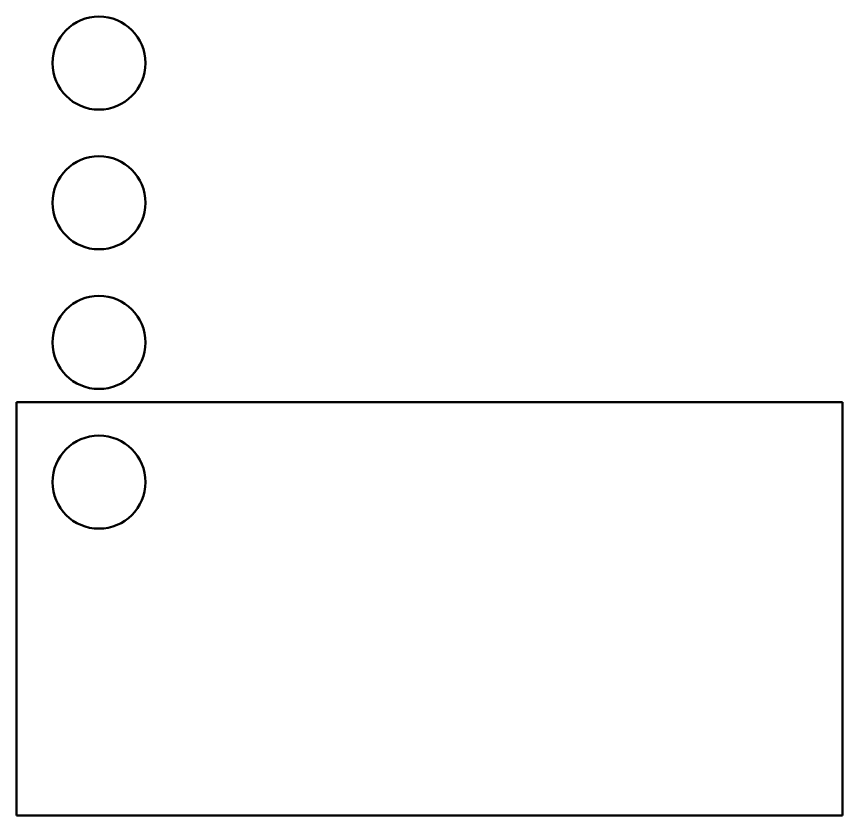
# Model space of a CAD drawing. Header units: millimetres. Extents: x 100 to 1800, y 89 to 497.
# Drawn here: x 1700 to 1800, y 400 to 496.7 of the extents above; entities that cross this region are included whole.
import ezdxf

# ---------------------------------------------------------------- set-up
doc = ezdxf.new("R2010")
doc.units = ezdxf.units.MM
doc.layers.add('Zarys', color=7, linetype='Continuous', lineweight=50)

# ---------------------------------------------------------------- blocks, each defined once
blk = doc.blocks.new('*U27')
at = {"layer": 'Zarys'}
blk.add_circle((0, 0), 5.63, dxfattribs=at)
blk = doc.blocks.new('*U28')
at = {"layer": 'Zarys', "color": 0, "linetype": 'ByBlock', "lineweight": -2, "transparency": 16777216}
for p in [(0, 50.7), (0, 33.8), (0, 16.9), (0, 0)]:
    blk.add_blockref('*U27', p, dxfattribs=at)

msp = doc.modelspace()

# ---------------------------------------------------------------- linework, layer by layer
at = {"layer": 'Zarys'}
for p, q in [((1700, 450), (1700, 400)), ((1800, 450), (1700, 450)), ((1800, 400), (1800, 450)), ((1700, 400), (1800, 400))]:
    msp.add_line(p, q, dxfattribs=at)

# ---------------------------------------------------------------- block references
msp.add_blockref('*U28', (1709.98, 440.333), dxfattribs=at)

doc.saveas('drawing.dxf')
